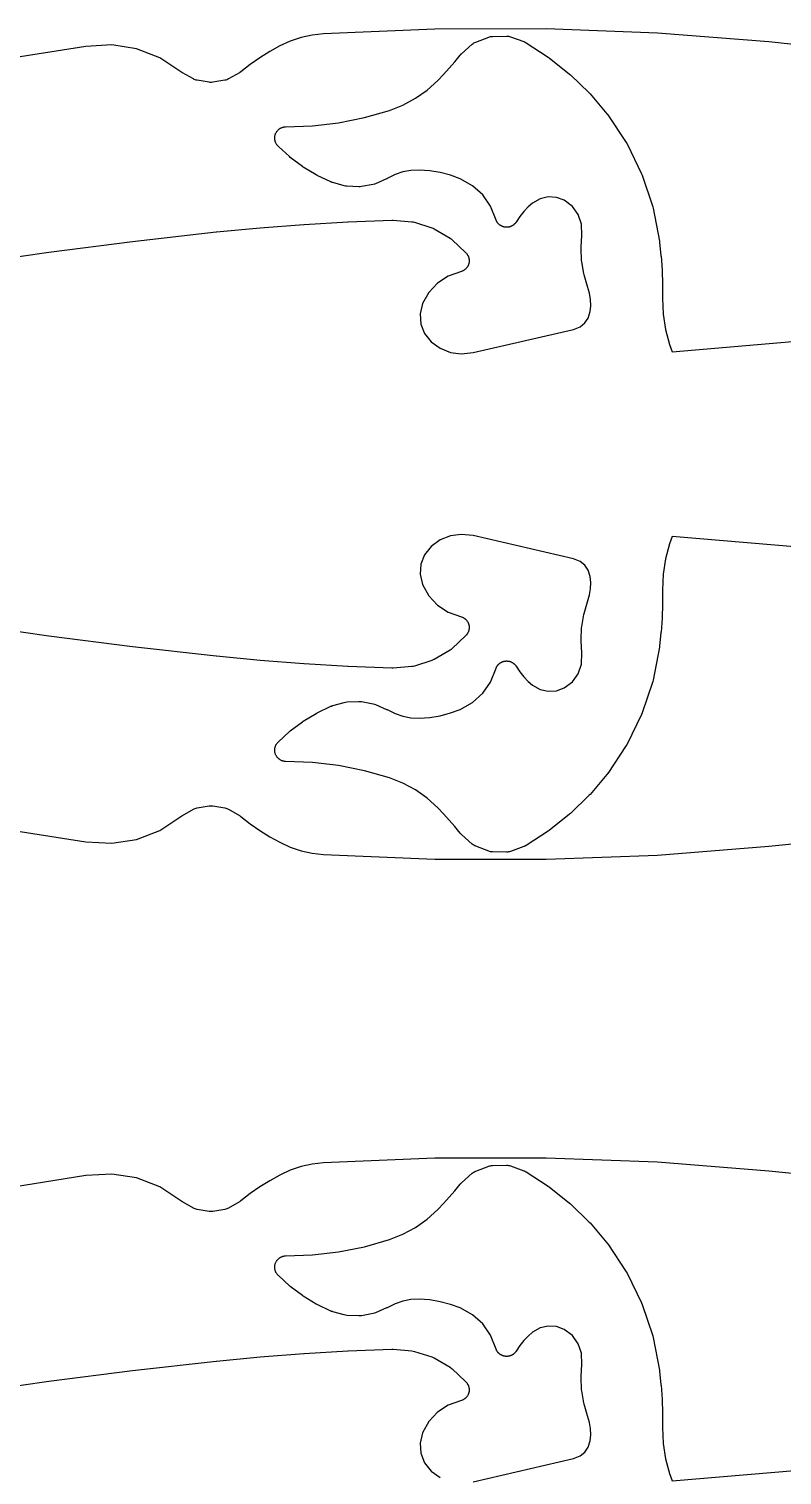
# Model space of a CAD drawing. Header units: metres. Extents: x 0 to 3000, y 0 to 1200.
# Drawn here: x 2385.8 to 2519.1, y 689.6 to 945.8 of the extents above; entities that cross this region are included whole.
import ezdxf

# ---------------------------------------------------------------- set-up
doc = ezdxf.new("R2010")
doc.units = ezdxf.units.M

msp = doc.modelspace()

# ---------------------------------------------------------------- linework, layer by layer
at = {"color": 1}
for points in [[(2524.41, 942.7), (2516.74, 943.5), (2497.05, 945.05), (2477.34, 945.81), (2457.61, 945.78), (2437.92, 944.95), (2435.88, 944.72), (2433.92, 944.28), (2432.01, 943.64), (2430.16, 942.79), (2428.38, 941.79), (2426.63, 940.69), (2424.93, 939.51), (2423.26, 938.2), (2423.22, 938.17), (2423.18, 938.14), (2423.14, 938.12), (2423.1, 938.09), (2423.06, 938.06), (2423.02, 938.04), (2421.09, 936.94), (2420.93, 936.87), (2420.77, 936.8), (2420.61, 936.75), (2420.44, 936.71), (2418.32, 936.35), (2418.09, 936.32), (2417.87, 936.32), (2417.64, 936.35), (2415.52, 936.71), (2415.35, 936.75), (2415.18, 936.8), (2415.02, 936.87), (2414.87, 936.94), (2412.94, 938.04), (2412.88, 938.07), (2412.83, 938.11), (2408.91, 940.68), (2404.78, 942.28), (2400.41, 942.97), (2395.82, 942.7), (2381.2, 940.38)], [(2374.51, 904.14), (2389.27, 906.26), (2389.3, 906.26), (2404.09, 908.16), (2404.12, 908.16), (2418.93, 909.84), (2418.95, 909.84), (2418.96, 909.84), (2426.68, 910.58), (2426.72, 910.59), (2434.45, 911.18), (2434.49, 911.18), (2442.23, 911.63), (2442.27, 911.63), (2450.02, 911.93), (2450.04, 911.93), (2450.07, 911.93), (2450.14, 911.93), (2450.21, 911.93), (2450.24, 911.93), (2450.26, 911.93), (2453.55, 911.65), (2453.77, 911.62), (2453.99, 911.56), (2457.09, 910.57), (2457.3, 910.49), (2457.5, 910.39), (2460.31, 908.74), (2460.49, 908.61), (2460.67, 908.47), (2463.06, 906.2), (2463.12, 906.14), (2463.18, 906.08), (2463.19, 906.07), (2463.2, 906.06), (2463.25, 905.99), (2463.3, 905.93), (2463.31, 905.92), (2463.32, 905.9), (2463.36, 905.83), (2463.41, 905.76), (2463.42, 905.75), (2463.43, 905.74), (2463.46, 905.66), (2463.5, 905.59), (2463.51, 905.58), (2463.51, 905.56), (2463.54, 905.49), (2463.58, 905.41), (2463.58, 905.39), (2463.59, 905.38), (2463.61, 905.3), (2463.63, 905.22), (2463.63, 905.21), (2463.64, 905.19), (2463.65, 905.11), (2463.67, 905.03), (2463.67, 905.01), (2463.67, 905), (2463.68, 904.92), (2463.69, 904.83), (2463.69, 904.82), (2463.69, 904.8), (2463.69, 904.72), (2463.69, 904.64), (2463.68, 904.62), (2463.68, 904.61), (2463.67, 904.52), (2463.66, 904.44), (2463.66, 904.43), (2463.66, 904.41), (2463.64, 904.33), (2463.63, 904.25), (2463.62, 904.23), (2463.62, 904.22), (2463.59, 904.14), (2463.57, 904.06), (2463.56, 904.05), (2463.56, 904.03), (2463.52, 903.96), (2463.49, 903.88), (2463.48, 903.87), (2463.48, 903.85), (2463.44, 903.78), (2463.4, 903.71), (2463.39, 903.7), (2463.38, 903.68), (2463.33, 903.61), (2463.29, 903.55), (2463.28, 903.53), (2463.27, 903.52), (2463.21, 903.46), (2463.16, 903.39), (2463.15, 903.38), (2463.14, 903.37), (2463.08, 903.32), (2463.02, 903.26), (2463.01, 903.25), (2463, 903.24), (2462.93, 903.19), (2462.87, 903.13), (2462.86, 903.13), (2462.85, 903.12), (2462.78, 903.07), (2462.71, 903.03), (2462.69, 903.02), (2462.68, 903.01), (2462.61, 902.97), (2462.53, 902.93), (2462.52, 902.93), (2462.5, 902.92), (2462.43, 902.89), (2462.35, 902.86), (2459.95, 902.02), (2458.06, 900.78), (2456.52, 899.13), (2455.42, 897.15), (2454.99, 895.32), (2455.12, 893.52), (2455.77, 891.84), (2456.95, 890.37), (2458.54, 889.23), (2460.36, 888.51), (2462.29, 888.24), (2464.39, 888.47), (2482.17, 892.59), (2483.32, 893.05), (2484.15, 893.72), (2484.75, 894.6), (2485.1, 895.73), (2485.2, 896.76), (2485.16, 897.87), (2484.98, 898.98), (2484.64, 900.17), (2484.04, 902.23), (2483.98, 902.46), (2483.63, 904.57), (2483.6, 904.8), (2483.49, 906.94), (2483.5, 907.18), (2483.63, 909.23), (2483.58, 911.25), (2483.01, 912.92), (2481.98, 914.36), (2480.52, 915.45), (2479.13, 915.95), (2477.69, 916.04), (2476.27, 915.72), (2474.89, 914.94), (2474.12, 914.28), (2473.34, 913.48), (2472.65, 912.61), (2471.99, 911.59), (2471.98, 911.57), (2471.96, 911.54), (2471.92, 911.49), (2471.88, 911.43), (2471.86, 911.41), (2471.84, 911.39), (2471.8, 911.34), (2471.75, 911.28), (2471.73, 911.26), (2471.71, 911.24), (2471.66, 911.2), (2471.61, 911.15), (2471.58, 911.13), (2471.56, 911.11), (2471.51, 911.07), (2471.45, 911.03), (2471.43, 911.01), (2471.4, 911), (2471.34, 910.96), (2471.28, 910.93), (2471.26, 910.91), (2471.23, 910.9), (2471.17, 910.87), (2471.11, 910.84), (2471.08, 910.83), (2471.06, 910.82), (2470.99, 910.79), (2470.92, 910.77), (2470.9, 910.76), (2470.87, 910.75), (2470.8, 910.74), (2470.74, 910.72), (2470.71, 910.71), (2470.68, 910.71), (2470.61, 910.7), (2470.54, 910.69), (2470.51, 910.69), (2470.48, 910.68), (2470.41, 910.68), (2470.35, 910.67), (2470.32, 910.68), (2470.29, 910.67), (2470.22, 910.68), (2470.15, 910.68), (2470.12, 910.68), (2470.09, 910.69), (2470.02, 910.7), (2469.95, 910.71), (2469.93, 910.71), (2469.9, 910.72), (2469.83, 910.74), (2469.76, 910.75), (2469.74, 910.76), (2469.71, 910.77), (2469.64, 910.79), (2469.58, 910.81), (2469.55, 910.83), (2469.52, 910.84), (2469.46, 910.87), (2469.4, 910.9), (2469.37, 910.91), (2469.35, 910.92), (2469.29, 910.96), (2469.23, 910.99), (2469.21, 911.01), (2469.18, 911.03), (2469.13, 911.07), (2469.07, 911.11), (2469.05, 911.13), (2469.02, 911.14), (2468.97, 911.19), (2468.92, 911.24), (2468.9, 911.26), (2468.88, 911.28), (2468.84, 911.33), (2468.79, 911.38), (2468.77, 911.4), (2468.75, 911.42), (2468.71, 911.48), (2468.67, 911.54), (2468.65, 911.56), (2468.64, 911.58), (2468.6, 911.64), (2468.56, 911.7), (2468.55, 911.73), (2468.54, 911.75), (2468.51, 911.82), (2468.48, 911.88), (2468.47, 911.91), (2468.46, 911.93), (2467.46, 914.42), (2466.08, 916.41), (2464.29, 918.03), (2462.09, 919.26), (2460.38, 919.88), (2458.56, 920.36), (2456.7, 920.67), (2454.84, 920.8), (2453.37, 920.73), (2451.95, 920.47), (2450.57, 920.01), (2449.15, 919.29), (2449.11, 919.28), (2449.06, 919.25), (2447.11, 918.39), (2446.9, 918.31), (2446.67, 918.25), (2444.6, 917.87), (2444.37, 917.84), (2444.14, 917.84), (2442.04, 917.93), (2441.81, 917.95), (2441.58, 918.01), (2439.53, 918.59), (2439.47, 918.61), (2439.4, 918.63), (2439.37, 918.64), (2439.34, 918.65), (2439.28, 918.68), (2439.22, 918.71), (2436.8, 919.86), (2436.62, 919.95), (2434.33, 921.34), (2434.17, 921.45), (2432.03, 923.06), (2431.88, 923.19), (2429.91, 925.01), (2429.91, 925.01), (2429.9, 925.01), (2429.84, 925.08), (2429.77, 925.15), (2429.77, 925.15), (2429.77, 925.15), (2429.71, 925.23), (2429.65, 925.3), (2429.65, 925.3), (2429.64, 925.31), (2429.59, 925.39), (2429.54, 925.47), (2429.54, 925.47), (2429.54, 925.47), (2429.49, 925.56), (2429.45, 925.64), (2429.45, 925.64), (2429.45, 925.65), (2429.41, 925.73), (2429.38, 925.82), (2429.38, 925.83), (2429.37, 925.83), (2429.35, 925.92), (2429.32, 926.01), (2429.32, 926.01), (2429.32, 926.02), (2429.3, 926.11), (2429.28, 926.2), (2429.28, 926.21), (2429.28, 926.21), (2429.28, 926.3), (2429.27, 926.4), (2429.27, 926.4), (2429.27, 926.41), (2429.27, 926.5), (2429.27, 926.6), (2429.27, 926.6), (2429.27, 926.6), (2429.28, 926.7), (2429.29, 926.79), (2429.29, 926.79), (2429.29, 926.8), (2429.31, 926.89), (2429.33, 926.98), (2429.33, 926.99), (2429.33, 926.99), (2429.36, 927.08), (2429.39, 927.17), (2429.39, 927.17), (2429.39, 927.18), (2429.43, 927.26), (2429.47, 927.35), (2429.47, 927.35), (2429.47, 927.36), (2429.52, 927.44), (2429.56, 927.52), (2429.56, 927.53), (2429.56, 927.53), (2429.62, 927.61), (2429.67, 927.68), (2429.67, 927.69), (2429.68, 927.69), (2429.74, 927.76), (2429.8, 927.84), (2429.8, 927.84), (2429.8, 927.84), (2429.87, 927.91), (2429.94, 927.97), (2429.94, 927.97), (2429.94, 927.98), (2430.02, 928.04), (2430.09, 928.1), (2430.09, 928.1), (2430.1, 928.1), (2430.18, 928.15), (2430.26, 928.2), (2430.26, 928.2), (2430.26, 928.21), (2430.34, 928.25), (2430.43, 928.29), (2430.43, 928.29), (2430.43, 928.3), (2430.52, 928.33), (2430.61, 928.37), (2430.61, 928.37), (2430.62, 928.37), (2430.71, 928.4), (2430.8, 928.42), (2430.8, 928.42), (2430.81, 928.42), (2430.9, 928.44), (2430.99, 928.46), (2431, 928.46), (2431, 928.46), (2431.09, 928.47), (2431.19, 928.48), (2431.19, 928.48), (2431.19, 928.48), (2435.94, 928.65), (2440.56, 929.19), (2445.13, 930.1), (2449.6, 931.38), (2451.97, 932.32), (2454.19, 933.52), (2456.24, 934.97), (2458.16, 936.69), (2459.16, 937.74), (2460.17, 938.85), (2461.14, 939.99), (2462.1, 941.18), (2462.15, 941.23), (2462.19, 941.28), (2462.21, 941.3), (2462.23, 941.33), (2462.28, 941.37), (2462.33, 941.42), (2464.23, 943.1), (2464.37, 943.22), (2464.52, 943.32), (2464.67, 943.4), (2464.84, 943.47), (2467.14, 944.36), (2467.3, 944.41), (2467.47, 944.45), (2467.65, 944.48), (2467.82, 944.49), (2470.28, 944.52), (2470.46, 944.52), (2470.64, 944.5), (2470.82, 944.46), (2470.99, 944.41), (2473.38, 943.55), (2473.41, 943.54), (2473.44, 943.53), (2473.5, 943.5), (2473.5, 943.5), (2473.56, 943.48), (2473.59, 943.46), (2473.62, 943.45), (2473.67, 943.41), (2473.73, 943.38), (2473.76, 943.37), (2473.79, 943.35), (2477.69, 940.82), (2477.85, 940.71), (2481.47, 937.82), (2481.62, 937.69), (2484.95, 934.46), (2485.08, 934.32), (2488.08, 930.77), (2488.09, 930.76), (2488.11, 930.75), (2488.15, 930.68), (2488.2, 930.62), (2488.21, 930.6), (2488.22, 930.59), (2491.5, 925.66), (2491.63, 925.43), (2494.22, 920.13), (2494.32, 919.89), (2496.18, 914.3), (2496.25, 914.04), (2497.36, 908.23), (2497.37, 908.14), (2497.39, 908.06), (2497.64, 905.62), (2497.65, 905.55), (2497.82, 903.11), (2497.82, 903.04), (2497.91, 900.59), (2497.91, 900.52), (2497.9, 898.1), (2498.01, 895.27), (2498.42, 892.55), (2499.13, 889.9), (2499.64, 888.61), (2539.44, 892.01)], [(2539.44, 852.51), (2499.64, 855.91), (2499.13, 854.63), (2498.42, 851.97), (2498.01, 849.25), (2497.9, 846.42), (2497.91, 844.01), (2497.91, 843.94), (2497.82, 841.49), (2497.82, 841.42), (2497.65, 838.97), (2497.64, 838.9), (2497.39, 836.46), (2497.37, 836.38), (2497.36, 836.3), (2496.25, 830.48), (2496.18, 830.23), (2494.32, 824.64), (2494.22, 824.39), (2491.63, 819.09), (2491.5, 818.86), (2488.22, 813.93), (2488.21, 813.92), (2488.2, 813.91), (2488.15, 813.84), (2488.11, 813.78), (2488.09, 813.76), (2488.08, 813.75), (2485.08, 810.2), (2484.95, 810.06), (2481.62, 806.83), (2481.47, 806.7), (2477.85, 803.82), (2477.69, 803.7), (2473.79, 801.18), (2473.76, 801.16), (2473.73, 801.14), (2473.67, 801.11), (2473.62, 801.08), (2473.59, 801.06), (2473.56, 801.05), (2473.5, 801.02), (2473.44, 801), (2473.41, 800.99), (2473.38, 800.97), (2470.99, 800.12), (2470.82, 800.06), (2470.64, 800.03), (2470.46, 800.01), (2470.28, 800), (2467.82, 800.04), (2467.65, 800.05), (2467.47, 800.07), (2467.3, 800.11), (2467.14, 800.17), (2464.84, 801.05), (2464.67, 801.12), (2464.52, 801.21), (2464.37, 801.31), (2464.23, 801.42), (2462.33, 803.1), (2462.28, 803.15), (2462.23, 803.2), (2462.21, 803.22), (2462.19, 803.24), (2462.15, 803.29), (2462.1, 803.34), (2461.14, 804.53), (2460.17, 805.67), (2459.16, 806.78), (2458.16, 807.83), (2456.24, 809.56), (2454.19, 811.01), (2451.97, 812.21), (2449.6, 813.15), (2445.13, 814.42), (2440.56, 815.33), (2435.94, 815.88), (2431.19, 816.05), (2431.19, 816.05), (2431.19, 816.05), (2431.09, 816.06), (2431, 816.06), (2431, 816.07), (2430.99, 816.07), (2430.9, 816.08), (2430.81, 816.1), (2430.8, 816.1), (2430.8, 816.1), (2430.71, 816.13), (2430.62, 816.16), (2430.61, 816.16), (2430.61, 816.16), (2430.52, 816.19), (2430.43, 816.23), (2430.43, 816.23), (2430.43, 816.23), (2430.34, 816.27), (2430.26, 816.32), (2430.26, 816.32), (2430.26, 816.32), (2430.18, 816.37), (2430.1, 816.42), (2430.09, 816.43), (2430.09, 816.43), (2430.02, 816.49), (2429.94, 816.55), (2429.94, 816.55), (2429.94, 816.55), (2429.87, 816.62), (2429.8, 816.68), (2429.8, 816.69), (2429.8, 816.69), (2429.74, 816.76), (2429.68, 816.83), (2429.67, 816.84), (2429.67, 816.84), (2429.62, 816.92), (2429.56, 817), (2429.56, 817), (2429.56, 817), (2429.52, 817.08), (2429.47, 817.17), (2429.47, 817.17), (2429.47, 817.17), (2429.43, 817.26), (2429.39, 817.35), (2429.39, 817.35), (2429.39, 817.35), (2429.36, 817.44), (2429.33, 817.54), (2429.33, 817.54), (2429.33, 817.54), (2429.31, 817.63), (2429.29, 817.73), (2429.29, 817.73), (2429.29, 817.73), (2429.28, 817.83), (2429.27, 817.92), (2429.27, 817.93), (2429.27, 817.93), (2429.27, 818.02), (2429.27, 818.12), (2429.27, 818.12), (2429.27, 818.12), (2429.28, 818.22), (2429.28, 818.31), (2429.28, 818.32), (2429.28, 818.32), (2429.3, 818.41), (2429.32, 818.51), (2429.32, 818.51), (2429.32, 818.51), (2429.35, 818.6), (2429.37, 818.7), (2429.38, 818.7), (2429.38, 818.7), (2429.41, 818.79), (2429.45, 818.88), (2429.45, 818.88), (2429.45, 818.88), (2429.49, 818.97), (2429.54, 819.05), (2429.54, 819.05), (2429.54, 819.06), (2429.59, 819.14), (2429.64, 819.22), (2429.65, 819.22), (2429.65, 819.22), (2429.71, 819.3), (2429.77, 819.37), (2429.77, 819.37), (2429.77, 819.37), (2429.84, 819.44), (2429.9, 819.51), (2429.91, 819.51), (2429.91, 819.51), (2431.88, 821.34), (2432.03, 821.46), (2434.17, 823.07), (2434.33, 823.19), (2436.62, 824.57), (2436.8, 824.67), (2439.22, 825.82), (2439.28, 825.84), (2439.34, 825.87), (2439.37, 825.88), (2439.4, 825.89), (2439.47, 825.91), (2439.53, 825.94), (2441.58, 826.52), (2441.81, 826.57), (2442.04, 826.59), (2444.14, 826.69), (2444.37, 826.69), (2444.6, 826.66), (2446.67, 826.27), (2446.9, 826.21), (2447.11, 826.13), (2449.06, 825.27), (2449.11, 825.25), (2449.15, 825.23), (2450.57, 824.52), (2451.95, 824.06), (2453.37, 823.79), (2454.84, 823.73), (2456.7, 823.86), (2458.56, 824.16), (2460.38, 824.64), (2462.09, 825.26), (2464.29, 826.49), (2466.08, 828.12), (2467.46, 830.1), (2468.46, 832.59), (2468.47, 832.62), (2468.48, 832.65), (2468.51, 832.71), (2468.54, 832.77), (2468.55, 832.8), (2468.56, 832.82), (2468.6, 832.88), (2468.64, 832.94), (2468.65, 832.96), (2468.67, 832.99), (2468.71, 833.04), (2468.75, 833.1), (2468.77, 833.12), (2468.79, 833.14), (2468.84, 833.19), (2468.88, 833.25), (2468.9, 833.27), (2468.92, 833.29), (2468.97, 833.33), (2469.02, 833.38), (2469.05, 833.4), (2469.07, 833.42), (2469.13, 833.46), (2469.18, 833.5), (2469.21, 833.51), (2469.23, 833.53), (2469.29, 833.57), (2469.35, 833.6), (2469.37, 833.61), (2469.4, 833.63), (2469.46, 833.66), (2469.52, 833.69), (2469.55, 833.7), (2469.58, 833.71), (2469.64, 833.73), (2469.71, 833.76), (2469.74, 833.76), (2469.76, 833.77), (2469.83, 833.79), (2469.9, 833.81), (2469.93, 833.81), (2469.95, 833.82), (2470.02, 833.83), (2470.09, 833.84), (2470.12, 833.84), (2470.15, 833.84), (2470.22, 833.85), (2470.29, 833.85), (2470.32, 833.85), (2470.35, 833.85), (2470.41, 833.84), (2470.48, 833.84), (2470.51, 833.84), (2470.54, 833.84), (2470.61, 833.83), (2470.68, 833.82), (2470.71, 833.81), (2470.74, 833.8), (2470.8, 833.79), (2470.87, 833.77), (2470.9, 833.76), (2470.92, 833.75), (2470.99, 833.73), (2471.06, 833.71), (2471.08, 833.69), (2471.11, 833.68), (2471.17, 833.65), (2471.23, 833.63), (2471.26, 833.61), (2471.28, 833.6), (2471.34, 833.56), (2471.4, 833.53), (2471.43, 833.51), (2471.45, 833.49), (2471.51, 833.45), (2471.56, 833.41), (2471.58, 833.39), (2471.61, 833.37), (2471.66, 833.33), (2471.71, 833.28), (2471.73, 833.26), (2471.75, 833.24), (2471.8, 833.19), (2471.84, 833.14), (2471.86, 833.11), (2471.88, 833.09), (2471.92, 833.04), (2471.96, 832.98), (2471.98, 832.96), (2471.99, 832.93), (2472.65, 831.91), (2473.34, 831.04), (2474.12, 830.24), (2474.89, 829.58), (2476.27, 828.81), (2477.69, 828.49), (2479.13, 828.57), (2480.52, 829.08), (2481.98, 830.17), (2483.01, 831.6), (2483.58, 833.27), (2483.63, 835.3), (2483.5, 837.35), (2483.49, 837.58), (2483.6, 839.72), (2483.63, 839.95), (2483.98, 842.07), (2484.04, 842.29), (2484.64, 844.35), (2484.98, 845.55), (2485.16, 846.65), (2485.2, 847.77), (2485.1, 848.79), (2484.75, 849.92), (2484.15, 850.8), (2483.32, 851.47), (2482.17, 851.93), (2464.39, 856.06), (2462.29, 856.28), (2460.36, 856.01), (2458.54, 855.29), (2456.95, 854.15), (2455.77, 852.68), (2455.12, 851), (2454.99, 849.2), (2455.42, 847.37), (2456.52, 845.39), (2458.06, 843.74), (2459.95, 842.5), (2462.35, 841.66), (2462.43, 841.63), (2462.5, 841.6), (2462.52, 841.6), (2462.53, 841.59), (2462.61, 841.55), (2462.68, 841.51), (2462.69, 841.51), (2462.71, 841.5), (2462.78, 841.45), (2462.85, 841.41), (2462.86, 841.4), (2462.87, 841.39), (2462.93, 841.34), (2463, 841.29), (2463.01, 841.28), (2463.02, 841.27), (2463.08, 841.21), (2463.14, 841.15), (2463.15, 841.14), (2463.16, 841.13), (2463.21, 841.07), (2463.27, 841), (2463.28, 840.99), (2463.29, 840.98), (2463.33, 840.91), (2463.38, 840.84), (2463.39, 840.83), (2463.4, 840.82), (2463.44, 840.74), (2463.48, 840.67), (2463.48, 840.66), (2463.49, 840.64), (2463.52, 840.57), (2463.56, 840.49), (2463.56, 840.48), (2463.57, 840.46), (2463.59, 840.38), (2463.62, 840.3), (2463.62, 840.29), (2463.63, 840.28), (2463.64, 840.19), (2463.66, 840.11), (2463.66, 840.1), (2463.66, 840.08), (2463.67, 840), (2463.68, 839.92), (2463.68, 839.9), (2463.69, 839.89), (2463.69, 839.8), (2463.69, 839.72), (2463.69, 839.71), (2463.69, 839.69), (2463.68, 839.61), (2463.67, 839.52), (2463.67, 839.51), (2463.67, 839.5), (2463.65, 839.41), (2463.64, 839.33), (2463.63, 839.32), (2463.63, 839.3), (2463.61, 839.22), (2463.59, 839.14), (2463.58, 839.13), (2463.58, 839.11), (2463.54, 839.04), (2463.51, 838.96), (2463.51, 838.95), (2463.5, 838.93), (2463.46, 838.86), (2463.43, 838.78), (2463.42, 838.77), (2463.41, 838.76), (2463.36, 838.69), (2463.32, 838.62), (2463.31, 838.61), (2463.3, 838.6), (2463.25, 838.53), (2463.2, 838.47), (2463.19, 838.45), (2463.18, 838.44), (2463.12, 838.38), (2463.06, 838.32), (2460.67, 836.06), (2460.49, 835.91), (2460.31, 835.79), (2457.5, 834.13), (2457.3, 834.03), (2457.09, 833.95), (2453.99, 832.96), (2453.77, 832.9), (2453.55, 832.87), (2450.26, 832.6), (2450.24, 832.6), (2450.21, 832.59), (2450.14, 832.59), (2450.07, 832.59), (2450.04, 832.59), (2450.02, 832.59), (2442.27, 832.89), (2442.23, 832.89), (2434.49, 833.34), (2434.45, 833.34), (2426.72, 833.94), (2426.68, 833.94), (2418.96, 834.68), (2418.95, 834.69), (2418.93, 834.69), (2404.12, 836.36), (2404.09, 836.37), (2389.3, 838.26), (2389.27, 838.26), (2374.51, 840.38)], [(2381.2, 804.14), (2395.82, 801.82), (2400.41, 801.56), (2404.78, 802.25), (2408.91, 803.84), (2412.83, 806.42), (2412.88, 806.45), (2412.94, 806.49), (2414.87, 807.58), (2415.02, 807.66), (2415.18, 807.72), (2415.35, 807.77), (2415.52, 807.81), (2417.64, 808.17), (2417.87, 808.2), (2418.09, 808.2), (2418.32, 808.17), (2420.44, 807.81), (2420.61, 807.77), (2420.77, 807.72), (2420.93, 807.66), (2421.09, 807.58), (2423.02, 806.49), (2423.06, 806.46), (2423.1, 806.44), (2423.14, 806.41), (2423.18, 806.38), (2423.22, 806.35), (2423.26, 806.32), (2424.93, 805.02), (2426.63, 803.83), (2428.38, 802.73), (2430.16, 801.74), (2432.01, 800.88), (2433.92, 800.24), (2435.88, 799.8), (2437.92, 799.57), (2457.61, 798.75), (2477.34, 798.72), (2497.05, 799.48), (2516.74, 801.02), (2524.41, 801.82)], [(2524.41, 742.7), (2516.74, 743.5), (2497.05, 745.05), (2477.34, 745.81), (2457.61, 745.78), (2437.92, 744.95), (2435.88, 744.72), (2433.92, 744.28), (2432.01, 743.64), (2430.16, 742.79), (2428.38, 741.79), (2426.63, 740.69), (2424.93, 739.51), (2423.26, 738.2), (2423.22, 738.17), (2423.18, 738.14), (2423.14, 738.12), (2423.1, 738.09), (2423.06, 738.06), (2423.02, 738.04), (2421.09, 736.94), (2420.93, 736.87), (2420.77, 736.8), (2420.61, 736.75), (2420.44, 736.71), (2418.32, 736.35), (2418.09, 736.32), (2417.87, 736.32), (2417.64, 736.35), (2415.52, 736.71), (2415.35, 736.75), (2415.18, 736.8), (2415.02, 736.87), (2414.87, 736.94), (2412.94, 738.04), (2412.88, 738.07), (2412.83, 738.11), (2408.91, 740.68), (2404.78, 742.28), (2400.41, 742.97), (2395.82, 742.7), (2381.2, 740.38)], [(2464.39, 688.47), (2482.17, 692.59), (2483.32, 693.05), (2484.15, 693.72), (2484.75, 694.6), (2485.1, 695.73), (2485.2, 696.76), (2485.16, 697.87), (2484.98, 698.98), (2484.64, 700.17), (2484.04, 702.23), (2483.98, 702.46), (2483.63, 704.57), (2483.6, 704.8), (2483.49, 706.94), (2483.5, 707.18), (2483.63, 709.23), (2483.58, 711.25), (2483.01, 712.92), (2481.98, 714.36), (2480.52, 715.45), (2479.13, 715.95), (2477.69, 716.04), (2476.27, 715.72), (2474.89, 714.94), (2474.12, 714.28), (2473.34, 713.48), (2472.65, 712.61), (2471.99, 711.59), (2471.98, 711.57), (2471.96, 711.54), (2471.92, 711.49), (2471.88, 711.43), (2471.86, 711.41), (2471.84, 711.39), (2471.8, 711.34), (2471.75, 711.28), (2471.73, 711.26), (2471.71, 711.24), (2471.66, 711.2), (2471.61, 711.15), (2471.58, 711.13), (2471.56, 711.11), (2471.51, 711.07), (2471.45, 711.03), (2471.43, 711.01), (2471.4, 711), (2471.34, 710.96), (2471.28, 710.93), (2471.26, 710.91), (2471.23, 710.9), (2471.17, 710.87), (2471.11, 710.84), (2471.08, 710.83), (2471.06, 710.82), (2470.99, 710.79), (2470.92, 710.77), (2470.9, 710.76), (2470.87, 710.75), (2470.8, 710.74), (2470.74, 710.72), (2470.71, 710.71), (2470.68, 710.71), (2470.61, 710.7), (2470.54, 710.69), (2470.51, 710.69), (2470.48, 710.68), (2470.41, 710.68), (2470.35, 710.67), (2470.32, 710.68), (2470.29, 710.67), (2470.22, 710.68), (2470.15, 710.68), (2470.12, 710.68), (2470.09, 710.69), (2470.02, 710.7), (2469.95, 710.71), (2469.93, 710.71), (2469.9, 710.72), (2469.83, 710.74), (2469.76, 710.75), (2469.74, 710.76), (2469.71, 710.77), (2469.64, 710.79), (2469.58, 710.81), (2469.55, 710.83), (2469.52, 710.84), (2469.46, 710.87), (2469.4, 710.9), (2469.37, 710.91), (2469.35, 710.92), (2469.29, 710.96), (2469.23, 710.99), (2469.21, 711.01), (2469.18, 711.03), (2469.13, 711.07), (2469.07, 711.11), (2469.05, 711.13), (2469.02, 711.14), (2468.97, 711.19), (2468.92, 711.24), (2468.9, 711.26), (2468.88, 711.28), (2468.84, 711.33), (2468.79, 711.38), (2468.77, 711.4), (2468.75, 711.42), (2468.71, 711.48), (2468.67, 711.54), (2468.65, 711.56), (2468.64, 711.58), (2468.6, 711.64), (2468.56, 711.7), (2468.55, 711.73), (2468.54, 711.75), (2468.51, 711.82), (2468.48, 711.88), (2468.47, 711.91), (2468.46, 711.93), (2467.46, 714.42), (2466.08, 716.41), (2464.29, 718.03), (2462.09, 719.26), (2460.38, 719.88), (2458.56, 720.36), (2456.7, 720.67), (2454.84, 720.8), (2453.37, 720.73), (2451.95, 720.47), (2450.57, 720.01), (2449.15, 719.29), (2449.11, 719.28), (2449.06, 719.25), (2447.11, 718.39), (2446.9, 718.31), (2446.67, 718.25), (2444.6, 717.87), (2444.37, 717.84), (2444.14, 717.84), (2442.04, 717.93), (2441.81, 717.95), (2441.58, 718.01), (2439.53, 718.59), (2439.47, 718.61), (2439.4, 718.63), (2439.37, 718.64), (2439.34, 718.65), (2439.28, 718.68), (2439.22, 718.71), (2436.8, 719.86), (2436.62, 719.95), (2434.33, 721.34), (2434.17, 721.45), (2432.03, 723.06), (2431.88, 723.19), (2429.91, 725.01), (2429.91, 725.01), (2429.9, 725.01), (2429.84, 725.08), (2429.77, 725.15), (2429.77, 725.15), (2429.77, 725.15), (2429.71, 725.23), (2429.65, 725.3), (2429.65, 725.3), (2429.64, 725.31), (2429.59, 725.39), (2429.54, 725.47), (2429.54, 725.47), (2429.54, 725.47), (2429.49, 725.56), (2429.45, 725.64), (2429.45, 725.64), (2429.45, 725.65), (2429.41, 725.73), (2429.38, 725.82), (2429.38, 725.83), (2429.37, 725.83), (2429.35, 725.92), (2429.32, 726.01), (2429.32, 726.01), (2429.32, 726.02), (2429.3, 726.11), (2429.28, 726.2), (2429.28, 726.21), (2429.28, 726.21), (2429.28, 726.3), (2429.27, 726.4), (2429.27, 726.4), (2429.27, 726.41), (2429.27, 726.5), (2429.27, 726.6), (2429.27, 726.6), (2429.27, 726.6), (2429.28, 726.7), (2429.29, 726.79), (2429.29, 726.79), (2429.29, 726.8), (2429.31, 726.89), (2429.33, 726.98), (2429.33, 726.99), (2429.33, 726.99), (2429.36, 727.08), (2429.39, 727.17), (2429.39, 727.17), (2429.39, 727.18), (2429.43, 727.26), (2429.47, 727.35), (2429.47, 727.35), (2429.47, 727.36), (2429.52, 727.44), (2429.56, 727.52), (2429.56, 727.53), (2429.56, 727.53), (2429.62, 727.61), (2429.67, 727.68), (2429.67, 727.69), (2429.68, 727.69), (2429.74, 727.76), (2429.8, 727.84), (2429.8, 727.84), (2429.8, 727.84), (2429.87, 727.91), (2429.94, 727.97), (2429.94, 727.97), (2429.94, 727.98), (2430.02, 728.04), (2430.09, 728.1), (2430.09, 728.1), (2430.1, 728.1), (2430.18, 728.15), (2430.26, 728.2), (2430.26, 728.2), (2430.26, 728.21), (2430.34, 728.25), (2430.43, 728.29), (2430.43, 728.29), (2430.43, 728.3), (2430.52, 728.33), (2430.61, 728.37), (2430.61, 728.37), (2430.62, 728.37), (2430.71, 728.4), (2430.8, 728.42), (2430.8, 728.42), (2430.81, 728.42), (2430.9, 728.44), (2430.99, 728.46), (2431, 728.46), (2431, 728.46), (2431.09, 728.47), (2431.19, 728.48), (2431.19, 728.48), (2431.19, 728.48), (2435.94, 728.65), (2440.56, 729.19), (2445.13, 730.1), (2449.6, 731.38), (2451.97, 732.32), (2454.19, 733.52), (2456.24, 734.97), (2458.16, 736.69), (2459.16, 737.74), (2460.17, 738.85), (2461.14, 739.99), (2462.1, 741.18), (2462.15, 741.23), (2462.19, 741.28), (2462.21, 741.3), (2462.23, 741.33), (2462.28, 741.37), (2462.33, 741.42), (2464.23, 743.1), (2464.37, 743.22), (2464.52, 743.32), (2464.67, 743.4), (2464.84, 743.47), (2467.14, 744.36), (2467.3, 744.41), (2467.47, 744.45), (2467.65, 744.48), (2467.82, 744.49), (2470.28, 744.52), (2470.46, 744.52), (2470.64, 744.5), (2470.82, 744.46), (2470.99, 744.41), (2473.38, 743.55), (2473.41, 743.54), (2473.44, 743.53), (2473.5, 743.5), (2473.5, 743.5), (2473.56, 743.48), (2473.59, 743.46), (2473.62, 743.45), (2473.67, 743.41), (2473.73, 743.38), (2473.76, 743.37), (2473.79, 743.35), (2477.69, 740.82), (2477.85, 740.71), (2481.47, 737.82), (2481.62, 737.69), (2484.95, 734.46), (2485.08, 734.32), (2488.08, 730.77), (2488.09, 730.76), (2488.11, 730.75), (2488.15, 730.68), (2488.2, 730.62), (2488.21, 730.6), (2488.22, 730.59), (2491.5, 725.66), (2491.63, 725.43), (2494.22, 720.13), (2494.32, 719.89), (2496.18, 714.3), (2496.25, 714.04), (2497.36, 708.23), (2497.37, 708.14), (2497.39, 708.06), (2497.64, 705.62), (2497.65, 705.55), (2497.82, 703.11), (2497.82, 703.04), (2497.91, 700.59), (2497.91, 700.52), (2497.9, 698.1), (2498.01, 695.27), (2498.42, 692.55), (2499.13, 689.9), (2499.64, 688.61), (2539.44, 692.01)], [(2374.51, 704.14), (2389.27, 706.26), (2389.3, 706.26), (2404.09, 708.16), (2404.12, 708.16), (2418.93, 709.84), (2418.95, 709.84), (2418.96, 709.84), (2426.68, 710.58), (2426.72, 710.59), (2434.45, 711.18), (2434.49, 711.18), (2442.23, 711.63), (2442.27, 711.63), (2450.02, 711.93), (2450.04, 711.93), (2450.07, 711.93), (2450.14, 711.93), (2450.21, 711.93), (2450.24, 711.93), (2450.26, 711.93), (2453.55, 711.65), (2453.77, 711.62), (2453.99, 711.56), (2457.09, 710.57), (2457.3, 710.49), (2457.5, 710.39), (2460.31, 708.74), (2460.49, 708.61), (2460.67, 708.47), (2463.06, 706.2), (2463.12, 706.14), (2463.18, 706.08), (2463.19, 706.07), (2463.2, 706.06), (2463.25, 705.99), (2463.3, 705.93), (2463.31, 705.92), (2463.32, 705.9), (2463.36, 705.83), (2463.41, 705.76), (2463.42, 705.75), (2463.43, 705.74), (2463.46, 705.66), (2463.5, 705.59), (2463.51, 705.58), (2463.51, 705.56), (2463.54, 705.49), (2463.58, 705.41), (2463.58, 705.39), (2463.59, 705.38), (2463.61, 705.3), (2463.63, 705.22), (2463.63, 705.21), (2463.64, 705.19), (2463.65, 705.11), (2463.67, 705.03), (2463.67, 705.01), (2463.67, 705), (2463.68, 704.92), (2463.69, 704.83), (2463.69, 704.82), (2463.69, 704.8), (2463.69, 704.72), (2463.69, 704.64), (2463.68, 704.62), (2463.68, 704.61), (2463.67, 704.52), (2463.66, 704.44), (2463.66, 704.43), (2463.66, 704.41), (2463.64, 704.33), (2463.63, 704.25), (2463.62, 704.23), (2463.62, 704.22), (2463.59, 704.14), (2463.57, 704.06), (2463.56, 704.05), (2463.56, 704.03), (2463.52, 703.96), (2463.49, 703.88), (2463.48, 703.87), (2463.48, 703.85), (2463.44, 703.78), (2463.4, 703.71), (2463.39, 703.7), (2463.38, 703.68), (2463.33, 703.61), (2463.29, 703.55), (2463.28, 703.53), (2463.27, 703.52), (2463.21, 703.46), (2463.16, 703.39), (2463.15, 703.38), (2463.14, 703.37), (2463.08, 703.32), (2463.02, 703.26), (2463.01, 703.25), (2463, 703.24), (2462.93, 703.19), (2462.87, 703.13), (2462.86, 703.13), (2462.85, 703.12), (2462.78, 703.07), (2462.71, 703.03), (2462.69, 703.02), (2462.68, 703.01), (2462.61, 702.97), (2462.53, 702.93), (2462.52, 702.93), (2462.5, 702.92), (2462.43, 702.89), (2462.35, 702.86), (2459.95, 702.02), (2458.06, 700.78), (2456.52, 699.13), (2455.42, 697.15), (2454.99, 695.32), (2455.12, 693.52), (2455.77, 691.84), (2456.95, 690.37), (2458.54, 689.23)]]:
    msp.add_lwpolyline(points, dxfattribs=at)

doc.saveas('drawing.dxf')
